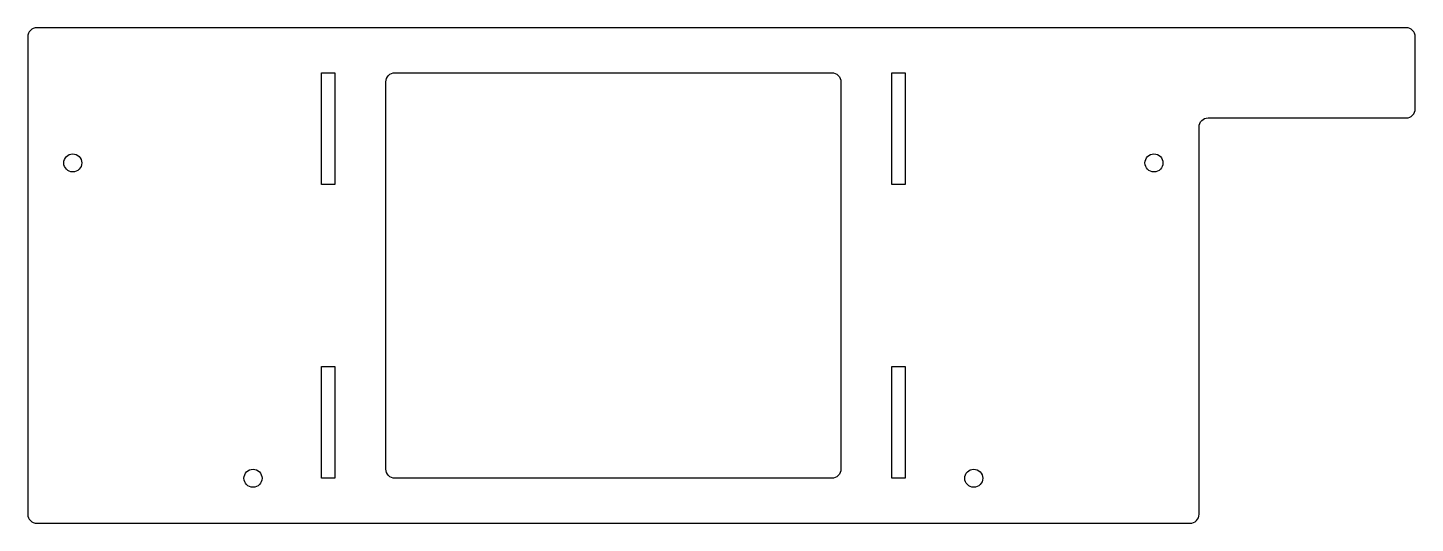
# Model space of a CAD drawing. Header units: millimetres. Extents: x -122 to 186, y -68 to 42.
import ezdxf

# ---------------------------------------------------------------- set-up
doc = ezdxf.new("R2010")
doc.units = ezdxf.units.MM
doc.layers.get('0').update_dxf_attribs({"linetype": 'CONTINUOUS'})

msp = doc.modelspace()

# ---------------------------------------------------------------- linework, layer by layer
for points in [[(183.8, 21.93, 0.414214), (185.8, 23.93), (185.8, 39.93, 0.414214), (183.8, 41.93), (-120.2, 41.93, 0.414214), (-122.2, 39.93), (-122.2, -66.07, 0.414214), (-120.2, -68.07), (135.8, -68.07, 0.414214), (137.8, -66.07), (137.8, 19.93, -0.414214), (139.8, 21.93)], [(58.3, 29.93), (58.3, -56.07, -0.414214), (56.3, -58.07), (-40.7, -58.07, -0.414214), (-42.7, -56.07), (-42.7, 29.93, -0.414214), (-40.7, 31.93), (56.3, 31.93, -0.414214)]]:
    msp.add_lwpolyline(points, format="xyb", close=True)
for points in [[(-54, 7.13), (-57, 7.13), (-57, 31.93), (-54, 31.93)], [(72.6, 7.13), (69.6, 7.13), (69.6, 31.93), (72.6, 31.93)], [(-54, -33.27), (-54, -58.07), (-57, -58.07), (-57, -33.27)], [(69.6, -33.27), (72.6, -33.27), (72.6, -58.07), (69.6, -58.07)]]:
    msp.add_lwpolyline(points, close=True)
for centre in [(-112.2, 11.93), (127.8, 11.93), (-72.2, -58.07), (87.8, -58.07)]:
    msp.add_circle(centre, 2)

doc.saveas('drawing.dxf')
